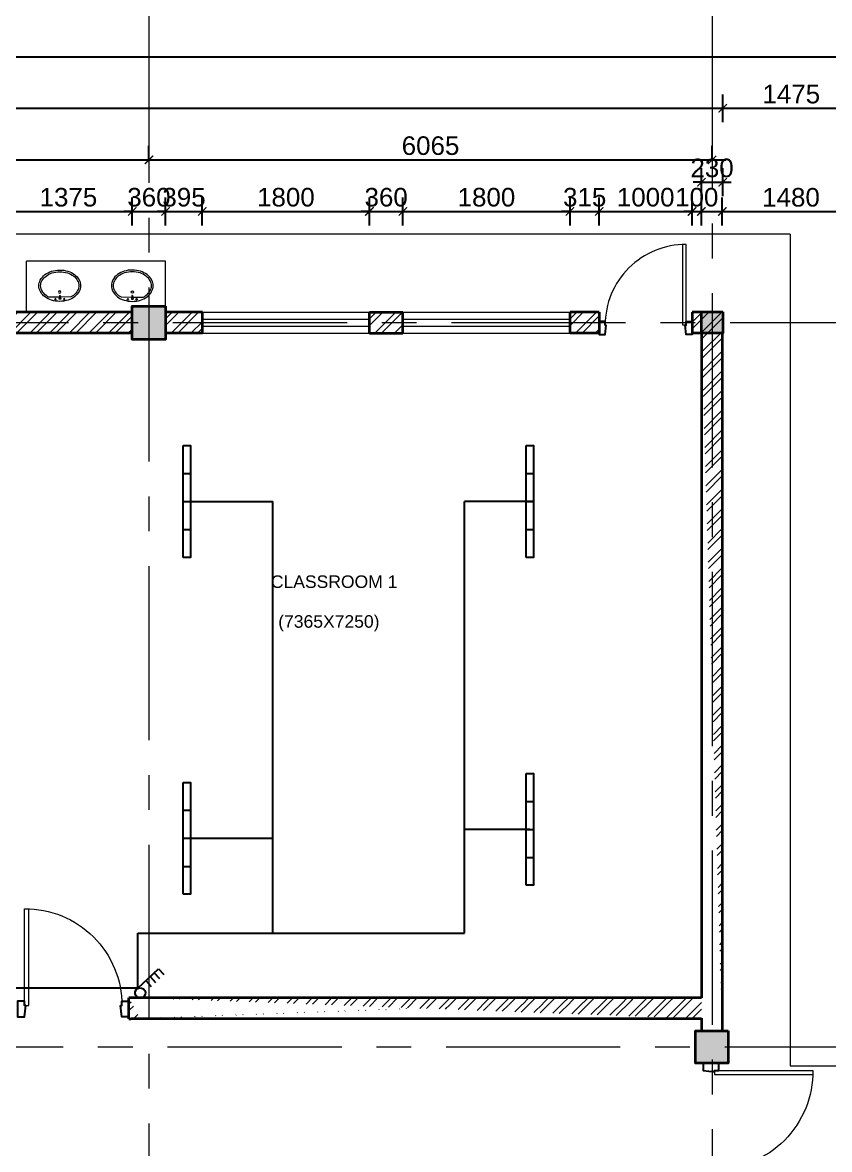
# Model space of a CAD drawing. Header units: inches. Extents: x 527934 to 2134587, y -408734 to 227304.
# Drawn here: x 1721260 to 1729950, y 605 to 12737 of the extents above; entities that cross this region are included whole.
import ezdxf

# ---------------------------------------------------------------- set-up
doc = ezdxf.new("R2010")
doc.units = ezdxf.units.IN
doc.header["$MEASUREMENT"] = 0
doc.linetypes.add('CENTER', pattern=[2, 1.25, -0.25, 0.25, -0.25])
for name, color, linetype, lineweight in [('1 LIGHT N SWITCH', 3, 'Continuous', 25), ('6 LIGHT PT WIRING', 3, 'Continuous', 25), ('centre line', 1, 'CENTER', 9), ('dim', 253, 'Continuous', 9), ('door', 77, 'Continuous', 13), ('enclosure - exterior', 30, 'Continuous', 30), ('furniture', 253, 'Continuous', 5), ('hatch', 250, 'Continuous', 5), ('Index_Contour', 1, 'Continuous', 20), ('plinth', 5, 'Continuous', 9), ('sill', 253, 'Continuous', 13), ('text', 7, 'Continuous', 13), ('wall - brick', 30, 'Continuous', 35), ('window', 1, 'Continuous', 15)]:
    doc.layers.add(name, color=color, linetype=linetype, lineweight=lineweight)
doc.styles.get("Standard").update_dxf_attribs({"font": 'arial.ttf'})
doc.dimstyles.new('dim 100', dxfattribs={"dimtxt": 200, "dimasz": 90, "dimexe": 150, "dimexo": 150, "dimgap": 50, "dimtad": 1, "dimdec": 0, "dimzin": 0, "dimdsep": 46, "dimtxsty": 'Standard', "dimblk": 'ARCHTICK', "dimcen": 100, "dimdle": 150, "dimazin": 0, "dimtfac": 1, "dimtdec": 0, "dimtix": 1, "dimtmove": 2, "dimatfit": 3, "dimfxl": 150, "dimfxlon": 1, "dimtolj": 1, "dimtzin": 0, "dimarcsym": 0})
pattern_1 = [(45, (-909378.5, 35826.5), (-106.066017, 106.066017), []), (45, (-909307.79, 35826.5), (-106.066017, 106.066017), [])]

# ---------------------------------------------------------------- blocks, each defined once
blk = doc.blocks.new('Dd1')
at = {"layer": 'door'}
for p, q in [((6330586.9, 14339), (6330586.9, 13509.1)), ((6330598.9, 14377), (6330624.9, 14377)), ((6330624.9, 14377), (6330624.9, 13509.6))]:
    blk.add_line(p, q, dxfattribs=at)
at = {"layer": 'door', "lineweight": 25}
for points in [[(6330598.9, 14377), (6330586.9, 14377), (6330586.9, 14339), (6330523.9, 14339), (6330523.9, 14479), (6330586.9, 14479)], [(6331448.9, 14377), (6331460.9, 14377), (6331460.9, 14339), (6331523.9, 14339), (6331523.9, 14479), (6331460.9, 14479)]]:
    blk.add_lwpolyline(points, close=True, dxfattribs=at)
at = {"layer": 'door'}
blk.add_arc((6330592.9, 14377), 868, 269.60394, 0, dxfattribs=at)
blk = doc.blocks.new('_ArchTick')
at = {"color": 0, "linetype": 'ByBlock', "const_width": 0.15}
blk.add_lwpolyline([(-0.5, -0.5), (0.5, 0.5)], dxfattribs=at)
blk = doc.blocks.new('*D2536')
at = {"layer": 'Defpoints', "color": 0, "ltscale": 400}
for p in [(1722441, 10703), (1721066, 9617), (1722441, 9617)]:
    blk.add_point(p, dxfattribs=at)
at = {"layer": 'dim', "color": 0, "lineweight": -2, "ltscale": 400}
for p, q in [((1721066, 10553), (1721066, 10853)), ((1722441, 10553), (1722441, 10853)), ((1720916, 10703), (1722591, 10703))]:
    blk.add_line(p, q, dxfattribs=at)
at = {"layer": 'dim', "color": 0, "lineweight": -2, "ltscale": 400, "xscale": 90, "yscale": 90, "zscale": 90, "rotation": 180}
blk.add_blockref('_ArchTick', (1721066, 10703), dxfattribs=at)
at = {"layer": 'dim', "color": 0, "lineweight": -2, "ltscale": 400, "xscale": 90, "yscale": 90, "zscale": 90}
blk.add_blockref('_ArchTick', (1722441, 10703), dxfattribs=at)
at = {"layer": 'dim', "color": 0, "ltscale": 400, "insert": (1721754, 10855), "char_height": 200, "attachment_point": 5}
blk.add_mtext('\\A1;1375', dxfattribs=at)
blk = doc.blocks.new('*D2537')
at = {"layer": 'Defpoints', "color": 0, "ltscale": 400}
for p in [(1722801, 10703), (1722441, 9685), (1722801, 9685)]:
    blk.add_point(p, dxfattribs=at)
at = {"layer": 'dim', "color": 0, "lineweight": -2, "ltscale": 400}
for p, q in [((1722441, 10553), (1722441, 10853)), ((1722801, 10553), (1722801, 10853)), ((1722441, 10703), (1722351, 10703)), ((1722441, 10703), (1722801, 10703)), ((1722801, 10703), (1722891, 10703))]:
    blk.add_line(p, q, dxfattribs=at)
at = {"layer": 'dim', "color": 0, "lineweight": -2, "ltscale": 400, "xscale": 90, "yscale": 90, "zscale": 90}
blk.add_blockref('_ArchTick', (1722441, 10703), dxfattribs=at)
at = {"layer": 'dim', "color": 0, "lineweight": -2, "ltscale": 400, "xscale": 90, "yscale": 90, "zscale": 90, "rotation": 180}
blk.add_blockref('_ArchTick', (1722801, 10703), dxfattribs=at)
at = {"layer": 'dim', "color": 0, "ltscale": 400, "insert": (1722621, 10855), "char_height": 200, "attachment_point": 5}
blk.add_mtext('\\A1;360', dxfattribs=at)
blk = doc.blocks.new('*D2538')
at = {"layer": 'Defpoints', "color": 0, "ltscale": 400}
for p in [(1723196, 10703), (1722801, 9617), (1723196, 9617)]:
    blk.add_point(p, dxfattribs=at)
at = {"layer": 'dim', "color": 0, "lineweight": -2, "ltscale": 400}
for p, q in [((1722801, 10553), (1722801, 10853)), ((1723196, 10553), (1723196, 10853)), ((1722801, 10703), (1722711, 10703)), ((1722801, 10703), (1723196, 10703)), ((1723196, 10703), (1723286, 10703))]:
    blk.add_line(p, q, dxfattribs=at)
at = {"layer": 'dim', "color": 0, "lineweight": -2, "ltscale": 400, "xscale": 90, "yscale": 90, "zscale": 90}
blk.add_blockref('_ArchTick', (1722801, 10703), dxfattribs=at)
at = {"layer": 'dim', "color": 0, "lineweight": -2, "ltscale": 400, "xscale": 90, "yscale": 90, "zscale": 90, "rotation": 180}
blk.add_blockref('_ArchTick', (1723196, 10703), dxfattribs=at)
at = {"layer": 'dim', "color": 0, "ltscale": 400, "insert": (1722999, 10855), "char_height": 200, "attachment_point": 5}
blk.add_mtext('\\A1;395', dxfattribs=at)
blk = doc.blocks.new('*D2539')
at = {"layer": 'Defpoints', "color": 0, "ltscale": 400}
for p in [(1724996, 10703), (1723196, 9617), (1724996, 9617)]:
    blk.add_point(p, dxfattribs=at)
at = {"layer": 'dim', "color": 0, "lineweight": -2, "ltscale": 400}
for p, q in [((1723196, 10553), (1723196, 10853)), ((1724996, 10553), (1724996, 10853)), ((1723046, 10703), (1725146, 10703))]:
    blk.add_line(p, q, dxfattribs=at)
at = {"layer": 'dim', "color": 0, "lineweight": -2, "ltscale": 400, "xscale": 90, "yscale": 90, "zscale": 90, "rotation": 180}
blk.add_blockref('_ArchTick', (1723196, 10703), dxfattribs=at)
at = {"layer": 'dim', "color": 0, "lineweight": -2, "ltscale": 400, "xscale": 90, "yscale": 90, "zscale": 90}
blk.add_blockref('_ArchTick', (1724996, 10703), dxfattribs=at)
at = {"layer": 'dim', "color": 0, "ltscale": 400, "insert": (1724096, 10855), "char_height": 200, "attachment_point": 5}
blk.add_mtext('\\A1;1800', dxfattribs=at)
blk = doc.blocks.new('*D2540')
at = {"layer": 'Defpoints', "color": 0, "ltscale": 400}
for p in [(1725356, 10703), (1724996, 9617), (1725356, 9617)]:
    blk.add_point(p, dxfattribs=at)
at = {"layer": 'dim', "color": 0, "lineweight": -2, "ltscale": 400}
for p, q in [((1724996, 10553), (1724996, 10853)), ((1725356, 10553), (1725356, 10853)), ((1724996, 10703), (1724906, 10703)), ((1724996, 10703), (1725356, 10703)), ((1725356, 10703), (1725446, 10703))]:
    blk.add_line(p, q, dxfattribs=at)
at = {"layer": 'dim', "color": 0, "lineweight": -2, "ltscale": 400, "xscale": 90, "yscale": 90, "zscale": 90}
blk.add_blockref('_ArchTick', (1724996, 10703), dxfattribs=at)
at = {"layer": 'dim', "color": 0, "lineweight": -2, "ltscale": 400, "xscale": 90, "yscale": 90, "zscale": 90, "rotation": 180}
blk.add_blockref('_ArchTick', (1725356, 10703), dxfattribs=at)
at = {"layer": 'dim', "color": 0, "ltscale": 400, "insert": (1725176, 10855), "char_height": 200, "attachment_point": 5}
blk.add_mtext('\\A1;360', dxfattribs=at)
blk = doc.blocks.new('*D2541')
at = {"layer": 'Defpoints', "color": 0, "ltscale": 400}
for p in [(1727156, 10703), (1725356, 9617), (1727156, 9617)]:
    blk.add_point(p, dxfattribs=at)
at = {"layer": 'dim', "color": 0, "lineweight": -2, "ltscale": 400}
for p, q in [((1725356, 10553), (1725356, 10853)), ((1727156, 10553), (1727156, 10853)), ((1725206, 10703), (1727306, 10703))]:
    blk.add_line(p, q, dxfattribs=at)
at = {"layer": 'dim', "color": 0, "lineweight": -2, "ltscale": 400, "xscale": 90, "yscale": 90, "zscale": 90, "rotation": 180}
blk.add_blockref('_ArchTick', (1725356, 10703), dxfattribs=at)
at = {"layer": 'dim', "color": 0, "lineweight": -2, "ltscale": 400, "xscale": 90, "yscale": 90, "zscale": 90}
blk.add_blockref('_ArchTick', (1727156, 10703), dxfattribs=at)
at = {"layer": 'dim', "color": 0, "ltscale": 400, "insert": (1726256, 10855), "char_height": 200, "attachment_point": 5}
blk.add_mtext('\\A1;1800', dxfattribs=at)
blk = doc.blocks.new('*D2542')
at = {"layer": 'Defpoints', "color": 0, "ltscale": 400}
for p in [(1727471, 10703), (1727156, 9617), (1727471, 9617)]:
    blk.add_point(p, dxfattribs=at)
at = {"layer": 'dim', "color": 0, "lineweight": -2, "ltscale": 400}
for p, q in [((1727156, 10553), (1727156, 10853)), ((1727471, 10553), (1727471, 10853)), ((1727156, 10703), (1727066, 10703)), ((1727156, 10703), (1727471, 10703)), ((1727471, 10703), (1727561, 10703))]:
    blk.add_line(p, q, dxfattribs=at)
at = {"layer": 'dim', "color": 0, "lineweight": -2, "ltscale": 400, "xscale": 90, "yscale": 90, "zscale": 90}
blk.add_blockref('_ArchTick', (1727156, 10703), dxfattribs=at)
at = {"layer": 'dim', "color": 0, "lineweight": -2, "ltscale": 400, "xscale": 90, "yscale": 90, "zscale": 90, "rotation": 180}
blk.add_blockref('_ArchTick', (1727471, 10703), dxfattribs=at)
at = {"layer": 'dim', "color": 0, "ltscale": 400, "insert": (1727314, 10855), "char_height": 200, "attachment_point": 5}
blk.add_mtext('\\A1;315', dxfattribs=at)
blk = doc.blocks.new('*D2543')
at = {"layer": 'Defpoints', "color": 0, "ltscale": 400}
for p in [(1728471, 10703), (1727471, 9392), (1728471, 9392)]:
    blk.add_point(p, dxfattribs=at)
at = {"layer": 'dim', "color": 0, "lineweight": -2, "ltscale": 400}
for p, q in [((1727471, 10553), (1727471, 10853)), ((1728471, 10553), (1728471, 10853)), ((1727321, 10703), (1728621, 10703))]:
    blk.add_line(p, q, dxfattribs=at)
at = {"layer": 'dim', "color": 0, "lineweight": -2, "ltscale": 400, "xscale": 90, "yscale": 90, "zscale": 90, "rotation": 180}
blk.add_blockref('_ArchTick', (1727471, 10703), dxfattribs=at)
at = {"layer": 'dim', "color": 0, "lineweight": -2, "ltscale": 400, "xscale": 90, "yscale": 90, "zscale": 90}
blk.add_blockref('_ArchTick', (1728471, 10703), dxfattribs=at)
at = {"layer": 'dim', "color": 0, "ltscale": 400, "insert": (1727971, 10855), "char_height": 200, "attachment_point": 5}
blk.add_mtext('\\A1;1000', dxfattribs=at)
blk = doc.blocks.new('*D2544')
at = {"layer": 'Defpoints', "color": 0, "ltscale": 400}
for p in [(1728571, 10703), (1728471, 9617), (1728571, 9617)]:
    blk.add_point(p, dxfattribs=at)
at = {"layer": 'dim', "color": 0, "lineweight": -2, "ltscale": 400}
for p, q in [((1728471, 10553), (1728471, 10853)), ((1728571, 10553), (1728571, 10853)), ((1728471, 10703), (1728381, 10703)), ((1728471, 10703), (1728571, 10703)), ((1728571, 10703), (1728661, 10703))]:
    blk.add_line(p, q, dxfattribs=at)
at = {"layer": 'dim', "color": 0, "lineweight": -2, "ltscale": 400, "xscale": 90, "yscale": 90, "zscale": 90}
blk.add_blockref('_ArchTick', (1728471, 10703), dxfattribs=at)
at = {"layer": 'dim', "color": 0, "lineweight": -2, "ltscale": 400, "xscale": 90, "yscale": 90, "zscale": 90, "rotation": 180}
blk.add_blockref('_ArchTick', (1728571, 10703), dxfattribs=at)
at = {"layer": 'dim', "color": 0, "ltscale": 400, "insert": (1728521, 10855), "char_height": 200, "attachment_point": 5}
blk.add_mtext('\\A1;100', dxfattribs=at)
blk = doc.blocks.new('*D2092')
at = {"layer": 'Defpoints', "color": 0, "ltscale": 400}
for p in [(1728801, 11813), (1698461, 9675), (1728801, 9675)]:
    blk.add_point(p, dxfattribs=at)
at = {"layer": 'dim', "color": 0, "lineweight": -2, "ltscale": 400}
for p, q in [((1698461, 11663), (1698461, 11963)), ((1728801, 11663), (1728801, 11963)), ((1698311, 11813), (1728951, 11813))]:
    blk.add_line(p, q, dxfattribs=at)
at = {"layer": 'dim', "color": 0, "lineweight": -2, "ltscale": 400, "xscale": 90, "yscale": 90, "zscale": 90, "rotation": 180}
blk.add_blockref('_ArchTick', (1698461, 11813), dxfattribs=at)
at = {"layer": 'dim', "color": 0, "lineweight": -2, "ltscale": 400, "xscale": 90, "yscale": 90, "zscale": 90}
blk.add_blockref('_ArchTick', (1728801, 11813), dxfattribs=at)
at = {"layer": 'dim', "color": 0, "ltscale": 400, "insert": (1713631, 11965), "char_height": 200, "attachment_point": 5}
blk.add_mtext('\\A1;30340', dxfattribs=at)
blk = doc.blocks.new('*D2100')
at = {"layer": 'Defpoints', "color": 0, "ltscale": 400}
for p in [(1727522, 9622), (1727522, 9392), (1737324, 9392)]:
    blk.add_point(p, dxfattribs=at)
at = {"layer": 'dim', "color": 0, "lineweight": -2, "ltscale": 400}
for p, q in [((1737324, 9622), (1737324, 9712)), ((1737174, 9622), (1737474, 9622)), ((1737324, 9622), (1737324, 9392)), ((1737174, 9392), (1737474, 9392)), ((1737324, 9392), (1737324, 9302))]:
    blk.add_line(p, q, dxfattribs=at)
at = {"layer": 'dim', "color": 0, "lineweight": -2, "ltscale": 400, "xscale": 90, "yscale": 90, "zscale": 90}
for p, rotation in [((1737324, 9622), 270), ((1737324, 9392), 90)]:
    blk.add_blockref('_ArchTick', p, dxfattribs=dict(at, rotation=rotation))
at = {"layer": 'dim', "color": 0, "ltscale": 400, "insert": (1737171, 9507), "char_height": 200, "attachment_point": 5, "rotation": 90}
blk.add_mtext('\\A1;230', dxfattribs=at)
blk = doc.blocks.new('*D2101')
at = {"layer": 'Defpoints', "color": 0, "ltscale": 400}
for p in [(1727517, 9392), (1727517, 1883), (1737324, 1883)]:
    blk.add_point(p, dxfattribs=at)
at = {"layer": 'dim', "color": 0, "lineweight": -2, "ltscale": 400}
for p, q in [((1737324, 9542), (1737324, 1733)), ((1737174, 9392), (1737474, 9392)), ((1737174, 1883), (1737474, 1883))]:
    blk.add_line(p, q, dxfattribs=at)
at = {"layer": 'dim', "color": 0, "lineweight": -2, "ltscale": 400, "xscale": 90, "yscale": 90, "zscale": 90}
for p, rotation in [((1737324, 9392), 90), ((1737324, 1883), 270)]:
    blk.add_blockref('_ArchTick', p, dxfattribs=dict(at, rotation=rotation))
at = {"layer": 'dim', "color": 0, "ltscale": 400, "insert": (1737172, 5638), "char_height": 200, "attachment_point": 5, "rotation": 90}
blk.add_mtext('\\A1;7509', dxfattribs=at)
blk = doc.blocks.new('*D2102')
at = {"layer": 'Defpoints', "color": 0, "ltscale": 400}
for p in [(1727580, 1883), (1727580, 1533), (1737324, 1533)]:
    blk.add_point(p, dxfattribs=at)
at = {"layer": 'dim', "color": 0, "lineweight": -2, "ltscale": 400}
for p, q in [((1737324, 1883), (1737324, 1973)), ((1737174, 1883), (1737474, 1883)), ((1737324, 1883), (1737324, 1533)), ((1737174, 1533), (1737474, 1533)), ((1737324, 1533), (1737324, 1443))]:
    blk.add_line(p, q, dxfattribs=at)
at = {"layer": 'dim', "color": 0, "lineweight": -2, "ltscale": 400, "xscale": 90, "yscale": 90, "zscale": 90}
for p, rotation in [((1737324, 1883), 270), ((1737324, 1533), 90)]:
    blk.add_blockref('_ArchTick', p, dxfattribs=dict(at, rotation=rotation))
at = {"layer": 'dim', "color": 0, "ltscale": 400, "insert": (1737171, 1708), "char_height": 200, "attachment_point": 5, "rotation": 90}
blk.add_mtext('\\A1;350', dxfattribs=at)
blk = doc.blocks.new('*D2103')
at = {"layer": 'Defpoints', "color": 0, "ltscale": 400}
for p in [(1727481, 1533), (1727481, 313), (1737324, 313)]:
    blk.add_point(p, dxfattribs=at)
at = {"layer": 'dim', "color": 0, "lineweight": -2, "ltscale": 400}
for p, q in [((1737324, 1683), (1737324, 163)), ((1737174, 1533), (1737474, 1533)), ((1737174, 313), (1737474, 313))]:
    blk.add_line(p, q, dxfattribs=at)
at = {"layer": 'dim', "color": 0, "lineweight": -2, "ltscale": 400, "xscale": 90, "yscale": 90, "zscale": 90}
for p, rotation in [((1737324, 1533), 90), ((1737324, 313), 270)]:
    blk.add_blockref('_ArchTick', p, dxfattribs=dict(at, rotation=rotation))
at = {"layer": 'dim', "color": 0, "ltscale": 400, "insert": (1737172, 923), "char_height": 200, "attachment_point": 5, "rotation": 90}
blk.add_mtext('\\A1;1220', dxfattribs=at)
blk = doc.blocks.new('*D2583')
at = {"layer": 'Defpoints', "color": 0, "ltscale": 400}
for p in [(1728801, 9622), (1728801, -20888), (1738328, -20888)]:
    blk.add_point(p, dxfattribs=at)
at = {"layer": 'dim', "color": 0, "lineweight": -2, "ltscale": 400}
for p, q in [((1738328, 9772), (1738328, -21038)), ((1738178, 9622), (1738478, 9622)), ((1738178, -20888), (1738478, -20888))]:
    blk.add_line(p, q, dxfattribs=at)
at = {"layer": 'dim', "color": 0, "lineweight": -2, "ltscale": 400, "xscale": 90, "yscale": 90, "zscale": 90}
for p, rotation in [((1738328, 9622), 90), ((1738328, -20888), 270)]:
    blk.add_blockref('_ArchTick', p, dxfattribs=dict(at, rotation=rotation))
at = {"layer": 'dim', "color": 0, "ltscale": 400, "insert": (1738176, -5633), "char_height": 200, "attachment_point": 5, "rotation": 90}
blk.add_mtext('\\A1;30510', dxfattribs=at)
blk = doc.blocks.new('*D2584')
at = {"layer": 'Defpoints', "color": 0, "ltscale": 400}
for p in [(1730276, 10702), (1728796, 313), (1730276, 313)]:
    blk.add_point(p, dxfattribs=at)
at = {"layer": 'dim', "color": 0, "lineweight": -2, "ltscale": 400}
for p, q in [((1728796, 10552), (1728796, 10852)), ((1730276, 10552), (1730276, 10852)), ((1728646, 10702), (1730426, 10702))]:
    blk.add_line(p, q, dxfattribs=at)
at = {"layer": 'dim', "color": 0, "lineweight": -2, "ltscale": 400, "xscale": 90, "yscale": 90, "zscale": 90, "rotation": 180}
blk.add_blockref('_ArchTick', (1728796, 10702), dxfattribs=at)
at = {"layer": 'dim', "color": 0, "lineweight": -2, "ltscale": 400, "xscale": 90, "yscale": 90, "zscale": 90}
blk.add_blockref('_ArchTick', (1730276, 10702), dxfattribs=at)
at = {"layer": 'dim', "color": 0, "ltscale": 400, "insert": (1729536, 10854), "char_height": 200, "attachment_point": 5}
blk.add_mtext('\\A1;1480', dxfattribs=at)
blk = doc.blocks.new('*D2121')
at = {"layer": 'Defpoints', "color": 0, "ltscale": 400}
for p in [(1734566, 12368), (1698466, 776), (1734566, 776)]:
    blk.add_point(p, dxfattribs=at)
at = {"layer": 'dim', "color": 0, "lineweight": -2, "ltscale": 400}
for p, q in [((1698466, 12218), (1698466, 12518)), ((1734566, 12218), (1734566, 12518)), ((1698316, 12368), (1734716, 12368))]:
    blk.add_line(p, q, dxfattribs=at)
at = {"layer": 'dim', "color": 0, "lineweight": -2, "ltscale": 400, "xscale": 90, "yscale": 90, "zscale": 90, "rotation": 180}
blk.add_blockref('_ArchTick', (1698466, 12368), dxfattribs=at)
at = {"layer": 'dim', "color": 0, "lineweight": -2, "ltscale": 400, "xscale": 90, "yscale": 90, "zscale": 90}
blk.add_blockref('_ArchTick', (1734566, 12368), dxfattribs=at)
at = {"layer": 'dim', "color": 0, "ltscale": 400, "insert": (1716516, 12520), "char_height": 200, "attachment_point": 5}
blk.add_mtext('\\A1;36100', dxfattribs=at)
blk = doc.blocks.new('*D2124')
at = {"layer": 'Defpoints', "color": 0, "ltscale": 400}
for p in [(1716616, 11258), (1722621, 11258), (1722621, 11258)]:
    blk.add_point(p, dxfattribs=at)
at = {"layer": 'furniture', "color": 0, "lineweight": -2, "ltscale": 400}
for p, q in [((1716616, 11258), (1716616, 11408)), ((1722621, 11258), (1722621, 11408)), ((1716466, 11258), (1722771, 11258))]:
    blk.add_line(p, q, dxfattribs=at)
at = {"layer": 'furniture', "color": 0, "lineweight": -2, "ltscale": 400, "xscale": 90, "yscale": 90, "zscale": 90, "rotation": 180}
blk.add_blockref('_ArchTick', (1716616, 11258), dxfattribs=at)
at = {"layer": 'furniture', "color": 0, "lineweight": -2, "ltscale": 400, "xscale": 90, "yscale": 90, "zscale": 90}
blk.add_blockref('_ArchTick', (1722621, 11258), dxfattribs=at)
at = {"layer": 'furniture', "color": 0, "ltscale": 400, "insert": (1719619, 11410), "char_height": 200, "attachment_point": 5}
blk.add_mtext('\\A1;6005', dxfattribs=at)
blk = doc.blocks.new('*D2125')
at = {"layer": 'Defpoints', "color": 0, "ltscale": 400}
for p in [(1722621, 11258), (1728686, 11258), (1728686, 11258)]:
    blk.add_point(p, dxfattribs=at)
at = {"layer": 'furniture', "color": 0, "lineweight": -2, "ltscale": 400}
for p, q in [((1722621, 11258), (1722621, 11408)), ((1728686, 11258), (1728686, 11408)), ((1722471, 11258), (1728836, 11258))]:
    blk.add_line(p, q, dxfattribs=at)
at = {"layer": 'furniture', "color": 0, "lineweight": -2, "ltscale": 400, "xscale": 90, "yscale": 90, "zscale": 90, "rotation": 180}
blk.add_blockref('_ArchTick', (1722621, 11258), dxfattribs=at)
at = {"layer": 'furniture', "color": 0, "lineweight": -2, "ltscale": 400, "xscale": 90, "yscale": 90, "zscale": 90}
blk.add_blockref('_ArchTick', (1728686, 11258), dxfattribs=at)
at = {"layer": 'furniture', "color": 0, "ltscale": 400, "insert": (1725654, 11410), "char_height": 200, "attachment_point": 5}
blk.add_mtext('\\A1;6065', dxfattribs=at)
blk = doc.blocks.new('*D2595')
at = {"layer": 'Defpoints', "color": 0, "ltscale": 400}
for p in [(1728801, 11018), (1728571, 9622), (1728801, 9622)]:
    blk.add_point(p, dxfattribs=at)
at = {"layer": 'furniture', "color": 0, "lineweight": -2, "ltscale": 400}
for p, q in [((1728571, 10868), (1728571, 11168)), ((1728801, 10868), (1728801, 11168)), ((1728571, 11018), (1728481, 11018)), ((1728571, 11018), (1728801, 11018)), ((1728801, 11018), (1728891, 11018))]:
    blk.add_line(p, q, dxfattribs=at)
at = {"layer": 'furniture', "color": 0, "lineweight": -2, "ltscale": 400, "xscale": 90, "yscale": 90, "zscale": 90}
blk.add_blockref('_ArchTick', (1728571, 11018), dxfattribs=at)
at = {"layer": 'furniture', "color": 0, "lineweight": -2, "ltscale": 400, "xscale": 90, "yscale": 90, "zscale": 90, "rotation": 180}
blk.add_blockref('_ArchTick', (1728801, 11018), dxfattribs=at)
at = {"layer": 'furniture', "color": 0, "ltscale": 400, "insert": (1728686, 11170), "char_height": 200, "attachment_point": 5}
blk.add_mtext('\\A1;230', dxfattribs=at)
blk = doc.blocks.new('A$C469E363F')
at = {"color": 0}
for p, q in [((-0.65, 5.39), (-5.48, 5.4)), ((0, 6.38), (-0.79, 6.38)), ((-0.56, 4.75), (-0.79, 6.38)), ((-0.24, 4.75), (0, 6.38)), ((4.68, 5.37), (-0.14, 5.38)), ((-0.56, 4.75), (-0.24, 4.75))]:
    blk.add_line(p, q, dxfattribs=at)
blk.add_lwpolyline([(-0.44, -6.9, 0.075445), (3.31, -6.34, 0.085783), (6.29, -4.83, 0.10607), (8.41, -2.41, 0.126822), (9.09, 0.21, 0.126822), (8.43, 2.82, 0.10607), (6.32, 5.26, 0.085783), (3.35, 6.79, 0.075445), (-0.39, 7.37, 0.075445), (-4.15, 6.81, 0.085783), (-7.12, 5.3, 0.10607), (-9.24, 2.88, 0.126822), (-9.93, 0.26, 0.126822), (-9.26, -2.35, 0.10607), (-7.16, -4.79, 0.085783), (-4.19, -6.32, 0.075445)], format="xyb", close=True, dxfattribs=at)
for points in [[(-5.48, 5.4, 0.038366), (-6.65, 4.66, 0.10607), (-8.55, 2.49, 0.126822), (-9.13, 0.26, 0.126822), (-8.56, -1.97, 0.10607), (-6.68, -4.16, 0.085783), (-3.95, -5.56, 0.075445), (-0.44, -6.11, 0.075445)], [(-0.44, -6.11, 0.075445), (3.08, -5.58, 0.085783), (5.82, -4.19, 0.10607), (7.72, -2.02, 0.126822), (8.3, 0.21, 0.126822), (7.73, 2.44, 0.10607), (5.85, 4.62, 0.038366), (4.68, 5.37, 0.075445)]]:
    blk.add_lwpolyline(points, format="xyb", dxfattribs=at)
for centre, radius in [((-2.41, 6.44), 0.316), ((-2.41, 6.44), 0.276), ((1.61, 6.43), 0.316), ((1.61, 6.43), 0.263), ((-0.46, 3.13), 0.515)]:
    blk.add_circle(centre, radius, dxfattribs=at)
blk = doc.blocks.new('*D2611')
at = {"layer": 'Defpoints', "color": 0, "ltscale": 400}
for p in [(1730276, 11813), (1728801, 9622), (1730276, 605)]:
    blk.add_point(p, dxfattribs=at)
at = {"layer": 'dim', "color": 0, "lineweight": -2, "ltscale": 400}
for p, q in [((1728801, 11663), (1728801, 11963)), ((1730276, 11663), (1730276, 11963)), ((1728651, 11813), (1730426, 11813))]:
    blk.add_line(p, q, dxfattribs=at)
at = {"layer": 'dim', "color": 0, "lineweight": -2, "ltscale": 400, "xscale": 90, "yscale": 90, "zscale": 90, "rotation": 180}
blk.add_blockref('_ArchTick', (1728801, 11813), dxfattribs=at)
at = {"layer": 'dim', "color": 0, "lineweight": -2, "ltscale": 400, "xscale": 90, "yscale": 90, "zscale": 90}
blk.add_blockref('_ArchTick', (1730276, 11813), dxfattribs=at)
at = {"layer": 'dim', "color": 0, "ltscale": 400, "insert": (1729539, 11965), "char_height": 200, "attachment_point": 5}
blk.add_mtext('\\A1;1475', dxfattribs=at)
blk = doc.blocks.new('1x36 TL MO')
at = {"color": 3}
for p, q in [((11329249, 640105), (11330290, 640105)), ((11329507, 640105), (11329507, 640038)), ((11329769, 640105), (11329769, 640038)), ((11330030, 640105), (11330030, 640038))]:
    blk.add_line(p, q, dxfattribs=at)
blk.add_lwpolyline([(11330290, 640105), (11330290, 640038), (11329249, 640038), (11329249, 640105)], dxfattribs=at)
blk = doc.blocks.new('4 gang')
at = {"color": 3}
for p, q in [((546617.4, 231935.5), (546738.1, 232137.4)), ((546713.6, 232096.6), (546769.5, 232062.9)), ((546738.1, 232137.4), (546794.1, 232103.7)), ((546664.8, 232014.7), (546720.7, 231981)), ((546689.2, 232055.6), (546745.2, 232021.9))]:
    blk.add_line(p, q, dxfattribs=at)
blk.add_circle((546647.7, 231903.5), 42.7, dxfattribs=at)

msp = doc.modelspace()

# ---------------------------------------------------------------- hatches: boundary and pattern name
h = msp.add_hatch()
h.set_pattern_fill('ANSI31', color=256, scale=10, angle=-90)
h.set_pattern_definition([(315, (1763797.2655, 182312.1175), (0.8838834765, 0.8838834765), [])])
h.paths.add_polyline_path([(1698691.3, 9392.1), (1698691.3, 9622.1), (1698461.3, 9622.1), (1698461.3, 9392.1)])
h.paths.add_polyline_path([(1698753.8, -3362.9), (1698753.8, -3012.9), (1698403.8, -3012.9), (1698403.8, -3362.9)])
h.paths.add_polyline_path([(1698753.8, -8252.9), (1698753.8, -7902.9), (1698403.8, -7902.9), (1698403.8, -8252.9)])
h.paths.add_polyline_path([(1698753.8, -13148.9), (1698753.8, -12798.9), (1698403.8, -12798.9), (1698403.8, -13148.9)])
h.paths.add_polyline_path([(1698691.3, -20887.9), (1698691.3, -20657.9), (1698461.3, -20657.9), (1698461.3, -20887.9)])
h.paths.add_polyline_path([(1704811.3, -20950.4), (1704811.3, -20590.4), (1704451.3, -20590.4), (1704451.3, -20950.4)])
h.paths.add_polyline_path([(1710801.3, -20950.4), (1710801.3, -20590.4), (1710441.3, -20590.4), (1710441.3, -20950.4)])
h.paths.add_polyline_path([(1716796.3, -20950.4), (1716796.3, -20590.4), (1716436.3, -20590.4), (1716436.3, -20950.4)])
h.paths.add_polyline_path([(1722801.3, -20950.4), (1722801.3, -20590.4), (1722441.3, -20590.4), (1722441.3, -20950.4)])
h.paths.add_polyline_path([(1728801.3, -20887.9), (1728801.3, -20657.9), (1728571.3, -20657.9), (1728571.3, -20887.9)])
h.paths.add_polyline_path([(1728858.8, -13148.9), (1728858.8, -12798.9), (1728508.8, -12798.9), (1728508.8, -13148.9)])
h.paths.add_polyline_path([(1728858.8, -8252.9), (1728858.8, -7902.9), (1728508.8, -7902.9), (1728508.8, -8252.9)])
h.paths.add_polyline_path([(1728858.8, -3362.9), (1728858.8, -3012.9), (1728508.8, -3012.9), (1728508.8, -3362.9)])
h.paths.add_polyline_path([(1728858.8, 1533.1), (1728858.8, 1883.1), (1728508.8, 1883.1), (1728508.8, 1533.1)])
h.paths.add_polyline_path([(1728801.3, 9392.1), (1728801.3, 9622.1), (1728571.3, 9622.1), (1728571.3, 9392.1)])
h.paths.add_polyline_path([(1722801.3, 9324.6), (1722801.3, 9684.6), (1722441.3, 9684.6), (1722441.3, 9324.6)])
h.paths.add_polyline_path([(1716796.3, 9324.6), (1716796.3, 9684.6), (1716436.3, 9684.6), (1716436.3, 9324.6)])
h.paths.add_polyline_path([(1710801.3, 9324.6), (1710801.3, 9684.6), (1710441.3, 9684.6), (1710441.3, 9324.6)])
h.paths.add_polyline_path([(1704811.3, 9324.6), (1704811.3, 9684.6), (1704451.3, 9684.6), (1704451.3, 9324.6)])
at = {"layer": 'hatch', "lineweight": 5, "ltscale": 400}
h = msp.add_hatch(dxfattribs=at)
h.set_pattern_fill('ANSI32', color=256, scale=400)
h.set_pattern_definition([(45, (-903208.87, 58770.33), (-106.066017, 106.066017), []), (45, (-903138.16, 58770.33), (-106.066017, 106.066017), [])])
h.paths.add_polyline_path([(1721066.3, 9616.9), (1721066.3, 9391.9), (1722441.3, 9392.1), (1722441.3, 9617.1)])
h = msp.add_hatch(dxfattribs=at)
h.set_pattern_fill('ANSI32', color=256, scale=400)
h.set_pattern_definition([(45, (-901473.87, 58770.33), (-106.066017, 106.066017), []), (45, (-901403.16, 58770.33), (-106.066017, 106.066017), [])])
h.paths.add_polyline_path([(1722801.3, 9616.9), (1722801.3, 9391.9), (1723196.3, 9392.1), (1723196.3, 9617.1)])
h = msp.add_hatch(dxfattribs=at)
h.set_pattern_fill('ANSI32', color=256, scale=400)
h.set_pattern_definition([(45, (-899278.87, 58770.33), (-106.066017, 106.066017), []), (45, (-899208.16, 58770.33), (-106.066017, 106.066017), [])])
h.paths.add_polyline_path([(1724996.3, 9616.9), (1724996.3, 9391.9), (1725356.3, 9392.1), (1725356.3, 9617.1)])
h = msp.add_hatch(dxfattribs=at)
h.set_pattern_fill('ANSI32', color=256, scale=400)
h.set_pattern_definition([(45, (-897118.87, 58770.33), (-106.066017, 106.066017), []), (45, (-897048.16, 58770.33), (-106.066017, 106.066017), [])])
h.paths.add_polyline_path([(1727156.3, 9616.9), (1727156.3, 9391.9), (1727471.3, 9392.1), (1727471.3, 9617.1)])
h = msp.add_hatch(dxfattribs=at)
h.set_pattern_fill('ANSI32', color=256, scale=400)
h.set_pattern_definition(pattern_1)
h.paths.add_polyline_path([(1728801.3, 9622.1), (1728801.3, 9392.1), (1728571.3, 9392.1), (1728571.3, 9622.1)])
h.paths.add_polyline_path([(1728858.8, 1883.1), (1728508.8, 1883.1)])
edge = h.paths.add_edge_path()
edge.add_line((1728796.3, 9392.1), (1728796.3, 1883.1))
edge.add_line((1728571.3, 9392.1), (1728471.3, 9392.1))
edge.add_line((1728571.3, 9392.1), (1728571.3, 1883.1))
edge.add_line((1728571.3, 9617.1), (1728471.3, 9617.1))
edge.add_line((1728471.3, 9617.1), (1728471.3, 9392.1))
h = msp.add_hatch(dxfattribs=at)
h.set_pattern_fill('ANSI32', color=256, scale=400)
h.set_pattern_definition(pattern_1)
edge = h.paths.add_edge_path()
edge.add_line((1727051.3, 2012.1), (1722526.3, 2012.1))
edge.add_line((1728571.3, 2237.1), (1722526.3, 2237.1))
edge.add_line((1728571.3, 2012.1), (1722526.3, 2012.1))
edge.add_line((1722406.3, 2237.1), (1722406.3, 2012.1))
edge.add_line((1728571.3, 2237.1), (1728571.3, 2012.1))

# ---------------------------------------------------------------- linework, layer by layer
at = {"layer": '6 LIGHT PT WIRING', "ltscale": 400}
for p, q in [((1723028.8, 7579.6), (1723957, 7579.6)), ((1723957, 2933), (1723957, 7579.6)), ((1726021, 2933), (1726021, 7580.3)), ((1726762.3, 7580.3), (1726021, 7580.3)), ((1726723.8, 4049.6), (1726021, 4049.6)), ((1723028.8, 3954.6), (1723957, 3954.6)), ((1722500.8, 2339.7), (1722500.8, 2933)), ((1722500.8, 2933), (1726021, 2933)), ((1722500.8, 2339.7), (1719976, 2339.7))]:
    msp.add_line(p, q, dxfattribs=at)
at = {"layer": 'centre line', "ltscale": 1500}
for p, q in [((1722621.3, 12884.6), (1722621.3, -24602)), ((1728686.3, 12822.1), (1728686.3, -24602)), ((1692879.5, 9507.1), (1740028.1, 9507.1)), ((1692822, 1708.1), (1740028.1, 1708.1))]:
    msp.add_line(p, q, dxfattribs=at)
at = {"layer": 'enclosure - exterior'}
msp.add_line((1728571.3, 2012.1), (1722426.3, 2012.1), dxfattribs=at)
at = {"layer": 'furniture', "ltscale": 400}
for p, q in [((1722801.3, 10167.1), (1721301.3, 10167.1)), ((1721301.3, 9617.1), (1721301.3, 10167.1)), ((1722801.3, 9617.1), (1722801.3, 10167.1))]:
    msp.add_line(p, q, dxfattribs=at)
at = {"layer": 'Index_Contour', "color": 0, "ltscale": 0.5}
msp.add_line((1725356.3, 9617.1), (1725356.3, 9617.1), dxfattribs=at)
at = {"layer": 'plinth'}
for p, q in [((1729526.3, 10457.1), (1698461.3, 10457.1)), ((1729526.3, 10457.1), (1705140.3, 10457.1)), ((1729526.3, 10457.1), (1729526.3, 1504.6)), ((1729526.3, 1504.6), (1735246.3, 1504.6))]:
    msp.add_line(p, q, dxfattribs=at)
at = {"layer": 'sill'}
for p, q in [((1723196.3, 9617.1), (1724996.3, 9617.1)), ((1725356.3, 9617.1), (1727156.3, 9617.1)), ((1723196.3, 9392.1), (1724996.3, 9392.1)), ((1725356.3, 9392.1), (1727156.3, 9392.1))]:
    msp.add_line(p, q, dxfattribs=at)
at = {"layer": 'wall - brick'}
for p, q in [((1722441.3, 9617.1), (1721066.3, 9617.1)), ((1723196.3, 9617.1), (1722801.3, 9617.1)), ((1723196.3, 9392.1), (1723196.3, 9617.1)), ((1723196.3, 9392.1), (1723196.3, 9617.1)), ((1724996.3, 9392.1), (1724996.3, 9617.1)), ((1724996.3, 9617.1), (1725356.3, 9617.1)), ((1725356.3, 9392.1), (1725356.3, 9617.1)), ((1727471.3, 9617.1), (1727156.3, 9617.1)), ((1727156.3, 9392.1), (1727156.3, 9617.1)), ((1727471.3, 9617.1), (1727471.3, 9392.1)), ((1728471.3, 9617.1), (1728471.3, 9392.1)), ((1728571.3, 9617.1), (1728471.3, 9617.1)), ((1722441.3, 9392.1), (1721066.3, 9392.1)), ((1723196.3, 9392.1), (1722801.3, 9392.1)), ((1724996.3, 9392.1), (1725356.3, 9392.1)), ((1727471.3, 9392.1), (1727156.3, 9392.1)), ((1728571.3, 9392.1), (1728471.3, 9392.1)), ((1728571.3, 9392.1), (1728571.3, 5597.1)), ((1728571.3, 9392.1), (1728571.3, 2237.1)), ((1728796.3, 9392.1), (1728796.3, 1883.1)), ((1728571.3, 2237.1), (1722406.1, 2237.1)), ((1722406.1, 2012.1), (1722406.1, 2237.1)), ((1722406.1, 2012.1), (1722426.3, 2012.1)), ((1728571.3, 2012.1), (1722426.3, 2012.1)), ((1728571.3, 2016.5), (1728571.3, 1883.1)), ((1728571.3, 1917.1), (1728571.3, 1883.1))]:
    msp.add_line(p, q, dxfattribs=at)
for points in [[(1722801.3, 9684.6), (1722801.3, 9324.6), (1722441.3, 9324.6), (1722441.3, 9684.6)], [(1728801.3, 9622.1), (1728801.3, 9392.1), (1728571.3, 9392.1), (1728571.3, 9622.1)], [(1728858.8, 1883.1), (1728858.8, 1533.1), (1728508.8, 1533.1), (1728508.8, 1883.1)]]:
    msp.add_lwpolyline(points, close=True, dxfattribs=at)
at = {"layer": 'window'}
for p, q in [((1723196.3, 9542.1), (1724996.3, 9542.1)), ((1723196.3, 9467.1), (1724996.3, 9467.1)), ((1725356.3, 9542.1), (1727156.3, 9542.1)), ((1725356.3, 9467.1), (1727156.3, 9467.1))]:
    msp.add_line(p, q, dxfattribs=at)

# ---------------------------------------------------------------- block references
at = {"layer": '1 LIGHT N SWITCH', "color": 3, "xscale": 1.154999999329448, "yscale": 1.154999999329448, "zscale": 1.155, "rotation": 90}
for p in [(2462311.3, -13078303.4), (2466006.3, -13078303.4), (2466006.3, -13081833.4), (2462311.3, -13081928.4)]:
    msp.add_blockref('1x36 TL MO', p, dxfattribs=at)
at = {"layer": '1 LIGHT N SWITCH', "xscale": 1.300000000703353, "yscale": 1.299999999377178, "zscale": 1.3, "rotation": 344.4167618817463}
msp.add_blockref('4 gang', (957020.4, -97198.2), dxfattribs=at)
at = {"layer": 'dim', "rotation": 180}
msp.add_blockref('Dd1', (8058995.2, 23856.2), dxfattribs=at)
at = {"layer": 'dim'}
for p, xscale, yscale, zscale, rotation in [((-5875422.4, 19406.5), -1.199999999953434, 1.19999999999709, 1.2, 180), ((1746253.6, 7724772.3), -1.220000000001164, 1.220000000001164, 1.22, 90)]:
    msp.add_blockref('Dd1', p, dxfattribs=dict(at, xscale=xscale, yscale=yscale, zscale=zscale, rotation=rotation))
at = {"layer": 'furniture', "yscale": 23.6599030890502, "zscale": 23.65990308903565, "rotation": 180}
for p, xscale in [((1721670.6, 9909.1), -23.6599030890502), ((1722431.9, 9909.1), 23.6599030890502)]:
    msp.add_blockref('A$C469E363F', p, dxfattribs=dict(at, xscale=xscale))

# ---------------------------------------------------------------- texts
at = {"layer": 'text'}
for s, p in [('CLASSROOM 1', (1723934.4, 6649.7)), ('(7365X7250)', (1724013.8, 6221.5))]:
    msp.add_text(s, height=135, dxfattribs=at).set_placement(p)

# ---------------------------------------------------------------- dimensions: what is measured, and where the dimension line sits
at = {"layer": 'dim', "ltscale": 400}
for base, p1, p2, picture, middle in [((1734566.3, 12367.7), (1698466.3, 775.9), (1734566.3, 775.9), '*D2121', (1716516.3, 12519.9)), ((1728801.3, 11812.7), (1698461.3, 9675.2), (1728801.3, 9675.2), '*D2092', (1713631.3, 11964.9)), ((1730276.3, 11812.7), (1728801.3, 9622.1), (1730276.3, 604.6), '*D2611', (1729538.8, 11964.8)), ((1722441.3, 10702.7), (1721066.3, 9617.1), (1722441.3, 9617.1), '*D2536', (1721753.8, 10854.9)), ((1722801.3, 10702.7), (1722441.3, 9684.6), (1722801.3, 9684.6), '*D2537', (1722621.3, 10854.9)), ((1723196.3, 10702.7), (1722801.3, 9617.1), (1723196.3, 9617.1), '*D2538', (1722998.8, 10854.9)), ((1724996.3, 10702.7), (1723196.3, 9617.1), (1724996.3, 9617.1), '*D2539', (1724096.3, 10854.8)), ((1725356.3, 10702.7), (1724996.3, 9617.1), (1725356.3, 9617.1), '*D2540', (1725176.3, 10854.9)), ((1727156.3, 10702.7), (1725356.3, 9617.1), (1727156.3, 9617.1), '*D2541', (1726256.3, 10854.8)), ((1727471.3, 10702.7), (1727156.3, 9617.1), (1727471.3, 9617.1), '*D2542', (1727313.8, 10854.9)), ((1728471.3, 10702.7), (1727471.3, 9392.1), (1728471.3, 9392.1), '*D2543', (1727971.3, 10854.8)), ((1728571.3, 10702.7), (1728471.3, 9617.1), (1728571.3, 9617.1), '*D2544', (1728521.3, 10854.8)), ((1730276.3, 10702.2), (1728796.3, 313.1), (1730276.3, 313.1), '*D2584', (1729536.3, 10854.4))]:
    dim = msp.add_linear_dim(base=base, p1=p1, p2=p2, dimstyle='dim 100', override={"dimpost": '\\X'}, dxfattribs=at)
    dim.commit()
    dim.dimension.update_dxf_attribs({"geometry": picture, "text_midpoint": middle})
for base, p1, p2, picture, middle in [((1737323.6, 9392.1), (1727522.1, 9622.1), (1727522.1, 9392.1), '*D2100', (1737171.5, 9507.1)), ((1738328.2, -20887.9), (1728801.3, 9622.1), (1728801.3, -20887.9), '*D2583', (1738176, -5632.9)), ((1737323.6, 1883.1), (1727517.1, 9392.1), (1727517.1, 1883.1), '*D2101', (1737171.5, 5637.6)), ((1737323.6, 1533.1), (1727579.6, 1883.1), (1727579.6, 1533.1), '*D2102', (1737171.5, 1708.1)), ((1737323.6, 313.1), (1727480.8, 1533.1), (1727480.8, 313.1), '*D2103', (1737171.5, 923.1))]:
    dim = msp.add_linear_dim(base=base, p1=p1, p2=p2, angle=90, dimstyle='dim 100', override={"dimpost": '\\X'}, dxfattribs=at)
    dim.commit()
    dim.dimension.update_dxf_attribs({"geometry": picture, "text_midpoint": middle})
at = {"layer": 'furniture', "ltscale": 400}
for base, p1, p2, picture, middle in [((1722621.3, 11257.7), (1716616.3, 11257.7), (1722621.3, 11257.7), '*D2124', (1719618.8, 11409.8)), ((1728686.3, 11257.7), (1722621.3, 11257.7), (1728686.3, 11257.7), '*D2125', (1725653.8, 11409.8)), ((1728801.3, 11018.1), (1728571.3, 9622.1), (1728801.3, 9622.1), '*D2595', (1728686.3, 11170.3))]:
    dim = msp.add_linear_dim(base=base, p1=p1, p2=p2, dimstyle='dim 100', override={"dimpost": '\\X'}, dxfattribs=at)
    dim.commit()
    dim.dimension.update_dxf_attribs({"geometry": picture, "text_midpoint": middle})

doc.saveas('drawing.dxf')
